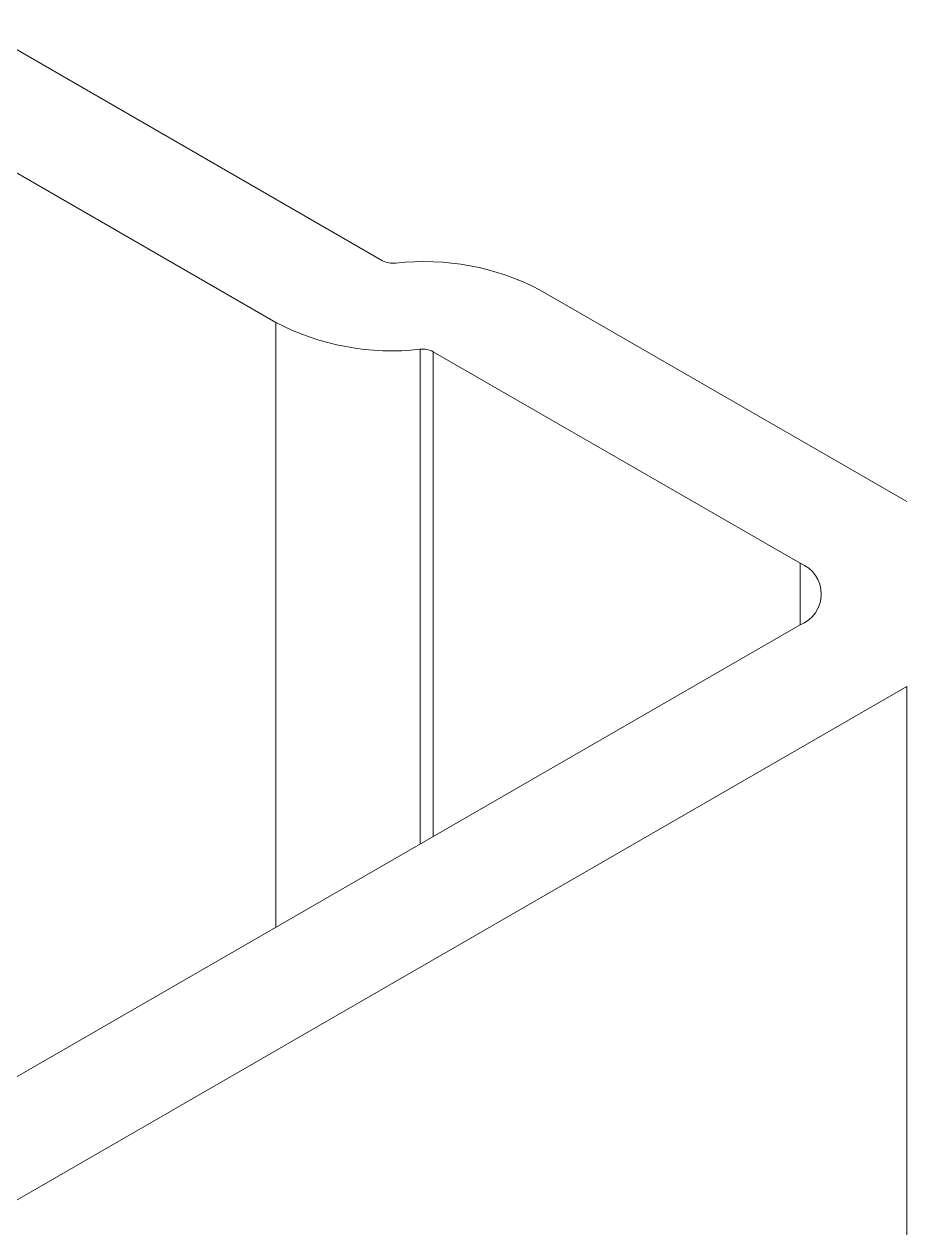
# Model space of a CAD drawing. Extents: x -976302 to -776254, y 5665 to 231437.
# Drawn here: x -788500.6 to -788441.8, y 80997.2 to 81077.4 of the extents above; entities that cross this region are included whole.
import ezdxf

# ---------------------------------------------------------------- set-up
doc = ezdxf.new("R2010")
doc.units = 0
doc.header["$LTSCALE"] = 1000
doc.header["$MEASUREMENT"] = 0

msp = doc.modelspace()

# ---------------------------------------------------------------- linework, layer by layer
at = {"linetype": 'Continuous', "lineweight": 15}
for p, q in [((-788504.02, 81077.397), (-788476.7, 81061.625)), ((-788504.02, 81077.397), (-788476.7, 81061.625)), ((-788483.816, 81057.517), (-788502.861, 81068.512)), ((-788483.816, 81057.517), (-788502.861, 81068.512)), ((-788466.205, 81059.675), (-788441.784, 81045.577)), ((-788466.205, 81059.675), (-788441.784, 81045.577)), ((-788483.816, 81017.204), (-788483.816, 81057.517)), ((-788474.196, 81022.758), (-788474.196, 81055.729)), ((-788448.9, 81041.469), (-788473.322, 81055.567)), ((-788448.9, 81041.469), (-788473.322, 81055.567)), ((-788473.322, 81023.263), (-788473.322, 81055.567)), ((-788448.9, 81037.361), (-788448.9, 81041.469)), ((-788574.509, 80964.848), (-788448.9, 81037.361)), ((-788574.509, 80964.848), (-788448.9, 81037.361)), ((-788441.784, 81033.252), (-788567.393, 80960.74)), ((-788441.784, 81033.252), (-788567.393, 80960.74)), ((-788441.784, 79848.91), (-788441.784, 81033.252))]:
    msp.add_line(p, q, dxfattribs=at)
for centre, radius, start, end in [((-788475.998, 81062.97), 1.516, 242.41764, 276.52896), ((-788475.998, 81062.97), 1.516, 242.41764, 276.52896), ((-788473.928, 81044.891), 16.681, 62.41764, 96.52896), ((-788473.928, 81044.891), 16.681, 62.41764, 96.52896), ((-788476.093, 81072.302), 16.681, 242.41764, 276.52896), ((-788476.093, 81072.302), 16.681, 242.41764, 276.52896), ((-788474.024, 81054.223), 1.516, 62.41764, 96.52896), ((-788474.024, 81054.223), 1.516, 62.41764, 96.52896), ((-788449.68, 81039.415), 2.197, 290.78342, 69.21658), ((-788449.68, 81039.415), 2.197, 290.78342, 69.21658)]:
    msp.add_arc(centre, radius, start, end, dxfattribs=at)

doc.saveas('drawing.dxf')
